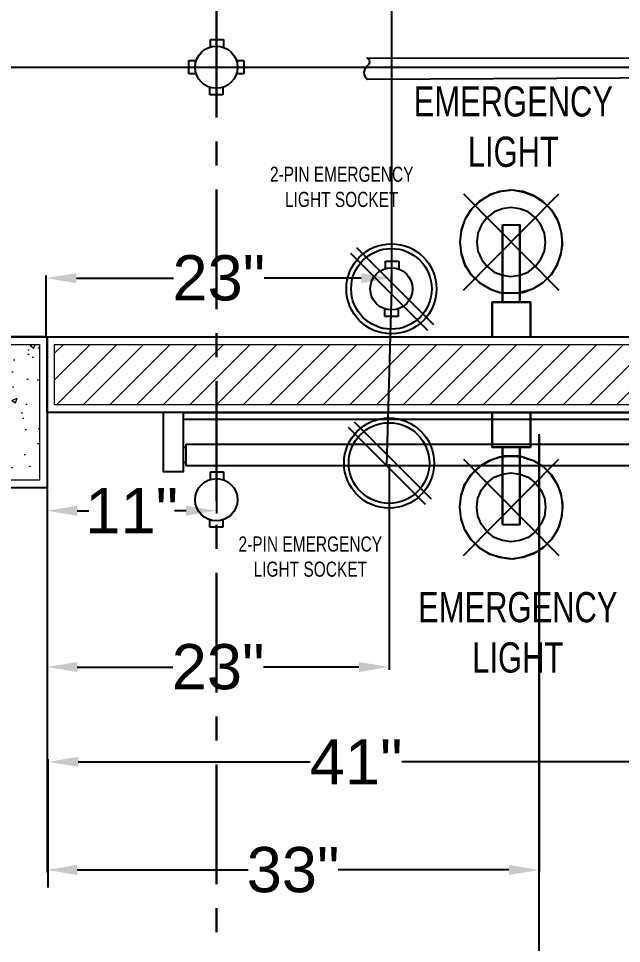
# Model space of a CAD drawing. Header units: inches. Extents: x 112 to 4169, y -2569 to 841.
# Drawn here: x 467.2 to 507.2, y -914.4 to -853.1 of the extents above; entities that cross this region are included whole.
import ezdxf

# ---------------------------------------------------------------- set-up
doc = ezdxf.new("R2010")
doc.units = ezdxf.units.IN
doc.header["$MEASUREMENT"] = 0
doc.linetypes.add('Bathroom _ King & Twin$0$CENTER', pattern=[50.8, 31.75, -6.35, 6.35, -6.35])
doc.layers.get('Defpoints').update_dxf_attribs({"lineweight": 0})
for name, color, linetype in [('Cables', 7, 'Continuous'), ('Layer 1', 7, 'Continuous'), ('Lights', 7, 'Continuous'), ('PVC Conduit and Circular Boxes', 7, 'Continuous'), ('Sockets', 7, 'Continuous'), ('wall 05', 253, 'Continuous')]:
    doc.layers.add(name, color=color, linetype=linetype)
for name, color, linetype, lineweight in [('COLUMN', 1, 'Continuous', 25), ('HACTH', 8, 'Continuous', 9), ('Plaster Line', 254, 'Continuous', 15), ('Text', 252, 'Continuous', 15)]:
    doc.layers.add(name, color=color, linetype=linetype, lineweight=lineweight)
doc.styles.get("Standard").update_dxf_attribs({"font": 'arial.ttf'})
doc.styles.add('Swiss721', font='swisscl.ttf')
doc.dimstyles.get("Standard").update_dxf_attribs({"dimtxt": 3, "dimasz": 2, "dimexe": 0.18, "dimexo": 0.0625, "dimgap": 0.09, "dimtad": 0, "dimtih": 1, "dimtoh": 1, "dimdec": 0, "dimzin": 0, "dimdsep": 46, "dimtxsty": 'Standard', "dimcen": 0.09, "dimclrd": 5, "dimadec": 0, "dimazin": 0, "dimtfac": 1, "dimtdec": 0, "dimtofl": 0, "dimtmove": 0, "dimatfit": 3, "dimfxl": 1, "dimtolj": 1, "dimtzin": 0, "dimarcsym": 0})

# ---------------------------------------------------------------- blocks, each defined once
blk = doc.blocks.new('A$C63C712C3')
at = {"ltscale": 2}
for p, q in [((39.8, 42), (33.8, 42)), ((1230.6, 42), (1236.6, 42)), ((39.8, 15.9), (33.8, 15.9)), ((1230.6, 15.9), (1236.6, 15.9))]:
    blk.add_line(p, q, dxfattribs=at)
for points in [[(35.5, 102.6), (0, 102.6), (0, 0), (35.5, 0)], [(35.5, 102.6), (1235.5, 102.6), (1235.5, 90.2), (35.5, 90.2)], [(1235.5, 102.6), (1270.9, 102.6), (1270.9, 0), (1235.5, 0)], [(39.8, 47.6), (1230.6, 47.6), (1230.6, 10.1), (39.8, 10.1)]]:
    blk.add_lwpolyline(points, close=True, dxfattribs=at)
blk = doc.blocks.new('C10X15')
at = {"layer": 'HACTH'}
h = blk.add_hatch(dxfattribs=at)
h.set_pattern_fill('AR-CONC', color=256, scale=0.5, style=0)
h.set_pattern_definition([(50, (0, 0), (3.58630091, -0.31376067), [0.375, -4.125]), (355, (0, 0), (-0.69375667, 3.76096067), [0.3, -3.3]), (100.4514, (0.299, -0.026), (2.89254691, 3.44719771), [0.31870095, -3.50571056]), (46.1842, (0, 1), (5.33620524, -0.82759507), [0.5625, -6.1875]), (96.6356, (0.4447, 0.931), (4.67331353, 4.87058935), [0.47805144, -5.258565]), (351.1842, (0, 1), (4.67330973, 4.870593), [0.45, -4.95]), (21, (0.5, 0.75), (2.98453526, -2.01309445), [0.375, -4.125]), (326, (0.5, 0.75), (1.21657666, 3.62575023), [0.3, -3.3]), (71.4514, (0.7487, 0.5822), (4.20111314, 1.61265248), [0.31870095, -3.50571056]), (37.5, (0, 0), (0.060799277, 1.66446927), [0, -3.26, 0, -3.35, 0, -3.3125]), (7.5, (0, 0), (1.315347687, 1.97205856), [0, -1.91, 0, -3.185, 0, -1.2625]), (327.5, (-1.115, 0), (2.66911218, -0.112774359), [0, -1.25, 0, -3.9, 0, -5.175]), (317.5, (-1.615, 0), (2.915930847, 0.50052491), [0, -1.625, 0, -2.59, 0, -3.675])])
h.paths.add_polyline_path([(88231.5, -6817.5), (88231.5, -6808.5), (88217.5, -6808.5), (88217.5, -6817.5)])
at = {"layer": 'COLUMN'}
blk.add_lwpolyline([(88217, -6808), (88232, -6808), (88232, -6818), (88217, -6818)], close=True, dxfattribs=at)
at = {"layer": 'Plaster Line'}
blk.add_lwpolyline([(88217.5, -6808.5), (88231.5, -6808.5), (88231.5, -6817.5), (88217.5, -6817.5)], close=True, dxfattribs=at)
blk = doc.blocks.new('*D415')
at = {"color": 0, "lineweight": -2, "transparency": 16777216}
for p, q in [((465.036, -856.358), (459.621, -856.358)), ((469.054, -874.238), (459.621, -874.238))]:
    blk.add_line(p, q, dxfattribs=at)
at = {"color": 5, "lineweight": -2, "transparency": 16777216}
for p, q in [((459.801, -858.358), (459.801, -863.676)), ((459.801, -872.238), (459.801, -866.92))]:
    blk.add_line(p, q, dxfattribs=at)
at = {"color": 5, "transparency": 16777216}
for points in [[(459.468, -858.358), (460.135, -858.358), (459.801, -856.358)], [(459.468, -872.238), (460.135, -872.238), (459.801, -874.238)]]:
    blk.add_solid(points, dxfattribs=at)
at = {"layer": 'Defpoints', "color": 0, "transparency": 16777216}
for p in [(459.801, -856.358), (465.099, -856.358), (469.116, -874.238)]:
    blk.add_point(p, dxfattribs=at)
at = {"color": 0, "transparency": 16777216, "insert": (459.801, -865.298), "char_height": 3, "attachment_point": 5}
blk.add_mtext('\\A1;18"', dxfattribs=at)
blk = doc.blocks.new('*D439')
at = {"color": 0, "lineweight": -2, "transparency": 16777216}
for p, q in [((469.054, -874.175), (469.054, -870.162)), ((491.939, -870.99), (491.939, -870.162))]:
    blk.add_line(p, q, dxfattribs=at)
at = {"color": 5, "lineweight": -2, "transparency": 16777216}
for p, q in [((471.054, -870.342), (477.491, -870.342)), ((489.939, -870.342), (483.502, -870.342))]:
    blk.add_line(p, q, dxfattribs=at)
at = {"color": 5, "transparency": 16777216}
for points in [[(471.054, -870.009), (471.054, -870.675), (469.054, -870.342)], [(489.939, -870.009), (489.939, -870.675), (491.939, -870.342)]]:
    blk.add_solid(points, dxfattribs=at)
at = {"layer": 'Defpoints', "color": 0, "transparency": 16777216}
for p in [(491.939, -870.342), (491.939, -871.052), (469.054, -874.238)]:
    blk.add_point(p, dxfattribs=at)
at = {"color": 0, "transparency": 16777216, "insert": (480.496, -870.342), "char_height": 3, "attachment_point": 5}
blk.add_mtext('\\A1;23"', dxfattribs=at)
blk = doc.blocks.new('*D440')
at = {"color": 0, "lineweight": -2, "transparency": 16777216}
for p, q in [((491.783, -882.661), (491.783, -896.289)), ((469.116, -884.3), (469.116, -896.289))]:
    blk.add_line(p, q, dxfattribs=at)
at = {"color": 5, "lineweight": -2, "transparency": 16777216}
for p, q in [((471.116, -896.109), (477.445, -896.109)), ((489.783, -896.109), (483.455, -896.109))]:
    blk.add_line(p, q, dxfattribs=at)
at = {"color": 5, "transparency": 16777216}
for points in [[(471.116, -895.776), (471.116, -896.442), (469.116, -896.109)], [(489.783, -895.776), (489.783, -896.442), (491.783, -896.109)]]:
    blk.add_solid(points, dxfattribs=at)
at = {"layer": 'Defpoints', "color": 0, "transparency": 16777216}
for p in [(491.783, -882.599), (469.116, -884.238), (469.116, -896.109)]:
    blk.add_point(p, dxfattribs=at)
at = {"color": 0, "transparency": 16777216, "insert": (480.45, -896.109), "char_height": 3, "attachment_point": 5}
blk.add_mtext('\\A1;23"', dxfattribs=at)
blk = doc.blocks.new('*D441')
at = {"color": 0, "lineweight": -2, "transparency": 16777216}
for p, q in [((469.116, -884.3), (469.116, -885.934)), ((480.333, -885.089), (480.333, -885.934))]:
    blk.add_line(p, q, dxfattribs=at)
at = {"color": 5, "lineweight": -2, "transparency": 16777216}
for p, q in [((471.116, -885.754), (471.886, -885.754)), ((478.333, -885.754), (477.563, -885.754))]:
    blk.add_line(p, q, dxfattribs=at)
at = {"color": 5, "transparency": 16777216}
for points in [[(471.116, -885.421), (471.116, -886.087), (469.116, -885.754)], [(478.333, -885.421), (478.333, -886.087), (480.333, -885.754)]]:
    blk.add_solid(points, dxfattribs=at)
at = {"layer": 'Defpoints', "color": 0, "transparency": 16777216}
for p in [(469.116, -884.238), (480.333, -885.027), (469.116, -885.754)]:
    blk.add_point(p, dxfattribs=at)
at = {"color": 0, "transparency": 16777216, "insert": (474.725, -885.754), "char_height": 3, "attachment_point": 5}
blk.add_mtext('\\A1;11"', dxfattribs=at)
blk = doc.blocks.new('*D442')
at = {"color": 0, "lineweight": -2, "transparency": 16777216}
for p, q in [((501.722, -880.748), (501.722, -909.735)), ((469.116, -884.363), (469.116, -909.735))]:
    blk.add_line(p, q, dxfattribs=at)
at = {"color": 5, "lineweight": -2, "transparency": 16777216}
for p, q in [((471.116, -909.555), (482.441, -909.555)), ((499.722, -909.555), (488.398, -909.555))]:
    blk.add_line(p, q, dxfattribs=at)
at = {"color": 5, "transparency": 16777216}
for points in [[(471.116, -909.222), (471.116, -909.889), (469.116, -909.555)], [(499.722, -909.222), (499.722, -909.889), (501.722, -909.555)]]:
    blk.add_solid(points, dxfattribs=at)
at = {"layer": 'Defpoints', "color": 0, "transparency": 16777216}
for p in [(501.722, -880.685), (469.116, -884.3), (501.722, -909.555)]:
    blk.add_point(p, dxfattribs=at)
at = {"color": 0, "transparency": 16777216, "insert": (485.419, -909.555), "char_height": 3, "attachment_point": 5}
blk.add_mtext('\\A1;33"', dxfattribs=at)
blk = doc.blocks.new('*D443')
at = {"color": 0, "lineweight": -2, "transparency": 16777216}
for p, q in [((469.179, -910.727), (469.179, -902.214)), ((510.015, -905.783), (510.015, -902.214))]:
    blk.add_line(p, q, dxfattribs=at)
at = {"color": 5, "lineweight": -2, "transparency": 16777216}
for p, q in [((471.179, -902.394), (486.557, -902.394)), ((508.015, -902.394), (492.637, -902.394))]:
    blk.add_line(p, q, dxfattribs=at)
at = {"color": 5, "transparency": 16777216}
for points in [[(471.179, -902.061), (471.179, -902.728), (469.179, -902.394)], [(508.015, -902.061), (508.015, -902.728), (510.015, -902.394)]]:
    blk.add_solid(points, dxfattribs=at)
at = {"layer": 'Defpoints', "color": 0, "transparency": 16777216}
for p in [(510.015, -902.394), (510.015, -905.845), (469.179, -910.789)]:
    blk.add_point(p, dxfattribs=at)
at = {"color": 0, "transparency": 16777216, "insert": (489.597, -902.394), "char_height": 3, "attachment_point": 5}
blk.add_mtext('\\A1;41"', dxfattribs=at)

msp = doc.modelspace()

# ---------------------------------------------------------------- hatches: boundary and pattern name
at = {"layer": 'HACTH'}
h = msp.add_hatch(dxfattribs=at)
h.set_pattern_fill('ANSI31', color=256, scale=10, style=0)
h.set_pattern_definition([(45, (-121864.7342, -172383.6424), (-0.8838834765, 0.8838834765), [])])
h.paths.add_polyline_path([(532.616, -878.738), (532.616, -874.738), (469.616, -874.738), (469.616, -878.738)])

# ---------------------------------------------------------------- linework, layer by layer
for p, q in [((491.544, -869.708), (491.544, -869.213)), ((491.544, -869.213), (492.419, -869.213)), ((492.419, -869.213), (492.42, -869.737)), ((491.502, -872.878), (491.502, -872.383)), ((492.376, -872.383), (492.376, -872.878)), ((492.376, -872.878), (491.502, -872.878)), ((479.938, -883.682), (479.938, -883.187)), ((479.938, -883.187), (480.812, -883.187)), ((480.812, -883.187), (480.814, -883.711)), ((479.895, -886.852), (479.895, -886.357)), ((480.77, -886.852), (479.895, -886.852)), ((480.77, -886.357), (480.77, -886.852))]:
    msp.add_line(p, q)
at = {"color": 6}
msp.add_line((491.939, -871.052), (491.614, -882.777), dxfattribs=at)
for centre in [(491.939, -871.052), (480.333, -885.027)]:
    msp.add_circle(centre, 1.401)
at = {"layer": 'Cables', "color": 6}
msp.add_line((491.939, -799.43), (491.937, -871.12), dxfattribs=at)
at = {"layer": 'Cables', "color": 136, "linetype": 'Bathroom _ King & Twin$0$CENTER', "lineweight": 30, "ltscale": 0.25}
msp.add_line((480.333, -1050.202), (480.333, -815.006), dxfattribs=at)
at = {"layer": 'Cables', "color": 1}
msp.add_line((360.52, -856.351), (601.742, -856.366), dxfattribs=at)
at = {"layer": 'Cables', "color": 3}
msp.add_line((501.722, -941.647), (501.722, -880.685), dxfattribs=at)
at = {"layer": 'Layer 1', "color": 1}
for points in [[(503.287, -868.2), (503.237, -867.403), (503.038, -866.655), (502.639, -865.958), (502.142, -865.41), (501.494, -864.962), (500.746, -864.662), (499.999, -864.513), (499.202, -864.612), (498.455, -864.812), (497.807, -865.26), (497.259, -865.759), (496.811, -866.456), (496.562, -867.153), (496.462, -867.95)], [(503.287, -867.95), (503.188, -867.203), (502.939, -866.456), (502.54, -865.809), (501.992, -865.26), (501.344, -864.862), (500.647, -864.612), (499.85, -864.513), (499.102, -864.612), (498.405, -864.862), (497.757, -865.26), (497.209, -865.809), (496.811, -866.456), (496.562, -867.203), (496.462, -867.95), (496.562, -868.698), (496.811, -869.445), (497.209, -870.093), (497.757, -870.641), (498.405, -871.039), (499.102, -871.288), (499.85, -871.338), (500.647, -871.288), (501.344, -871.039), (501.992, -870.641), (502.54, -870.093), (502.939, -869.445), (503.188, -868.698), (503.287, -867.95)], [(496.711, -871.139), (503.038, -864.762)], [(496.711, -864.762), (503.038, -871.139)], [(502.142, -867.95), (502.092, -867.353), (501.842, -866.805), (501.494, -866.356), (500.995, -865.958), (500.448, -865.759), (499.85, -865.659), (499.301, -865.759), (498.754, -865.958), (498.255, -866.356), (497.907, -866.805), (497.657, -867.353), (497.608, -867.95), (497.657, -868.548), (497.907, -869.097), (498.255, -869.545), (498.754, -869.943), (499.301, -870.143), (499.85, -870.242), (500.448, -870.143), (500.995, -869.943), (501.494, -869.545), (501.842, -869.097), (502.092, -868.548), (502.142, -867.95)], [(499.301, -866.805), (499.301, -871.936)], [(500.448, -871.936), (499.301, -871.936), (499.301, -866.805)], [(500.448, -871.936), (500.448, -866.805), (500.448, -871.587), (500.448, -871.936), (499.301, -871.936)], [(499.301, -866.805), (500.448, -866.805)], [(499.301, -866.805), (500.448, -866.805)], [(496.462, -867.95), (496.562, -868.747), (496.811, -869.495), (497.259, -870.143), (497.857, -870.691), (498.554, -871.089), (499.301, -871.338)], [(500.697, -871.238), (501.344, -871.039), (501.992, -870.641), (502.49, -870.143), (502.889, -869.545), (503.138, -868.897), (503.287, -868.2)], [(500.697, -871.238), (500.448, -871.338), (499.301, -871.338)], [(498.604, -874.228), (498.604, -871.936), (501.145, -871.936), (501.145, -874.228)], [(498.604, -871.936), (498.604, -874.228)], [(501.145, -871.936), (498.604, -871.936)], [(501.145, -874.228), (501.145, -871.936)], [(498.604, -874.228), (501.145, -874.228)], [(498.604, -879.248), (498.604, -881.54), (501.145, -881.54), (501.145, -879.248)], [(498.604, -879.248), (501.145, -879.248)], [(498.604, -881.54), (498.604, -879.248)], [(501.145, -879.248), (501.145, -881.54)], [(501.145, -881.54), (498.604, -881.54)], [(499.301, -886.671), (499.301, -881.54)], [(500.448, -881.54), (499.301, -881.54), (499.301, -886.671)], [(500.448, -881.54), (500.448, -886.671), (500.448, -881.888), (500.448, -881.54), (499.301, -881.54)], [(496.462, -885.525), (496.562, -884.728), (496.811, -883.981), (497.259, -883.333), (497.857, -882.785), (498.554, -882.387), (499.301, -882.138)], [(503.287, -885.525), (503.188, -886.273), (502.939, -887.02), (502.54, -887.667), (501.992, -888.215), (501.344, -888.614), (500.647, -888.863), (499.85, -888.963), (499.102, -888.863), (498.405, -888.614), (497.757, -888.215), (497.209, -887.667), (496.811, -887.02), (496.562, -886.273), (496.462, -885.525), (496.562, -884.778), (496.811, -884.031), (497.209, -883.383), (497.757, -882.835), (498.405, -882.436), (499.102, -882.188), (499.85, -882.138), (500.647, -882.188), (501.344, -882.436), (501.992, -882.835), (502.54, -883.383), (502.939, -884.031), (503.188, -884.778), (503.287, -885.525)], [(496.711, -882.337), (503.038, -888.714)], [(496.711, -888.714), (503.038, -882.337)], [(500.697, -882.237), (500.448, -882.138), (499.301, -882.138)], [(500.697, -882.237), (501.344, -882.436), (501.992, -882.835), (502.49, -883.333), (502.889, -883.931), (503.138, -884.579), (503.287, -885.276)], [(502.142, -885.525), (502.092, -886.123), (501.842, -886.671), (501.494, -887.12), (500.995, -887.518), (500.448, -887.717), (499.85, -887.817), (499.301, -887.717), (498.754, -887.518), (498.255, -887.12), (497.907, -886.671), (497.657, -886.123), (497.608, -885.525), (497.657, -884.927), (497.907, -884.379), (498.255, -883.931), (498.754, -883.532), (499.301, -883.333), (499.85, -883.234), (500.448, -883.333), (500.995, -883.532), (501.494, -883.931), (501.842, -884.379), (502.092, -884.927), (502.142, -885.525)], [(503.287, -885.276), (503.237, -886.073), (503.038, -886.821), (502.639, -887.518), (502.142, -888.066), (501.494, -888.514), (500.746, -888.813), (499.999, -888.963), (499.202, -888.863), (498.455, -888.664), (497.807, -888.215), (497.259, -887.717), (496.811, -887.02), (496.562, -886.323), (496.462, -885.525)], [(499.301, -886.671), (500.448, -886.671)], [(499.301, -886.671), (500.448, -886.671)]]:
    msp.add_lwpolyline(points, dxfattribs=at)
at = {"layer": 'Plaster Line'}
msp.add_lwpolyline([(469.616, -874.738), (532.616, -874.738), (532.616, -878.738), (469.616, -878.738)], close=True, dxfattribs=at)
at = {"layer": 'PVC Conduit and Circular Boxes'}
for p, q in [((479.938, -855.022), (479.938, -854.527)), ((479.938, -854.527), (480.812, -854.527)), ((480.812, -854.527), (480.814, -855.05)), ((478.509, -856.804), (478.509, -855.929)), ((478.509, -855.929), (479.004, -855.929)), ((481.666, -855.929), (482.161, -855.929)), ((482.161, -855.929), (482.161, -856.804)), ((479.004, -856.804), (478.509, -856.804)), ((482.161, -856.804), (481.664, -856.804)), ((479.895, -858.191), (479.895, -857.697)), ((480.77, -857.697), (480.77, -858.191)), ((480.77, -858.191), (479.895, -858.191))]:
    msp.add_line(p, q, dxfattribs=at)
msp.add_lwpolyline([(536.34, -855.773, -0.56347), (536.34, -856.279, 0.571886), (536.414, -856.948), (490.337, -857.173, -0.456322), (490.34, -856.279, 0.605884), (490.34, -855.755)], format="xyb", close=True, dxfattribs=at)
msp.add_circle((480.333, -856.366), 1.401, dxfattribs=at)
at = {"layer": 'Sockets', "color": 1}
for p, q in [((489.632, -868.312), (494.732, -873.412)), ((489.22, -868.68), (494.32, -873.781)), ((489.476, -879.858), (494.577, -884.958)), ((489.064, -880.227), (494.164, -885.327))]:
    msp.add_line(p, q, dxfattribs=at)
for centre, radius in [((491.939, -871.052), 2.985), ((491.939, -871.052), 2.672), ((491.783, -882.599), 2.985), ((491.783, -882.599), 2.672)]:
    msp.add_circle(centre, radius, dxfattribs=at)
at = {"layer": 'wall 05'}
msp.add_lwpolyline([(469.116, -874.238), (533.116, -874.238), (533.116, -879.238), (469.116, -879.238)], close=True, dxfattribs=at)

# ---------------------------------------------------------------- block references
at = {"layer": 'HACTH'}
msp.add_blockref('C10X15', (-87762.884, 5933.762), dxfattribs=at)
at = {"layer": 'Lights', "lineweight": 0, "xscale": 0.03825769670308159, "yscale": 0.03825769671356965, "zscale": 0.03825769671681735}
msp.add_blockref('A$C63C712C3', (476.805, -883.163), dxfattribs=at)

# ---------------------------------------------------------------- texts
at = {"layer": 'Text', "color": 4, "attachment_point": 2, "style": 'Swiss721'}
for s, insert, char_height, width in [('EMERGENCY LIGHT ', (500.017, -857.633), 2, 15.65757), ('2-PIN EMERGENCY LIGHT SOCKET', (488.643, -862.96), 1, 12.28177), ('2-PIN EMERGENCY LIGHT SOCKET', (486.56, -887.459), 1, 12.28177), ('EMERGENCY LIGHT ', (500.314, -891.144), 2, 15.65757)]:
    msp.add_mtext(s, dxfattribs=dict(at, insert=insert, char_height=char_height, width=width))

# ---------------------------------------------------------------- dimensions: what is measured, and where the dimension line sits
dim = msp.add_linear_dim(base=(459.801, -856.358), p1=(469.116, -874.238), p2=(465.099, -856.358), angle=90, dimstyle='Standard', override={"dimpost": '"'})
dim.commit()
dim.dimension.update_dxf_attribs({"geometry": '*D415', "text_midpoint": (459.801, -865.298)})
for base, p1, p2, picture, middle in [((491.939, -870.342), (469.054, -874.238), (491.939, -871.052), '*D439', (480.496, -870.342)), ((501.722, -909.555), (469.116, -884.3), (501.722, -880.685), '*D442', (485.419, -909.555)), ((469.116, -896.109), (491.783, -882.599), (469.116, -884.238), '*D440', (480.45, -896.109)), ((469.116, -885.754), (480.333, -885.027), (469.116, -884.238), '*D441', (474.725, -885.754)), ((510.015, -902.394), (469.179, -910.789), (510.015, -905.845), '*D443', (489.597, -902.394))]:
    dim = msp.add_linear_dim(base=base, p1=p1, p2=p2, dimstyle='Standard', override={"dimpost": '"'})
    dim.commit()
    dim.dimension.update_dxf_attribs({"geometry": picture, "text_midpoint": middle})

doc.saveas('drawing.dxf')
